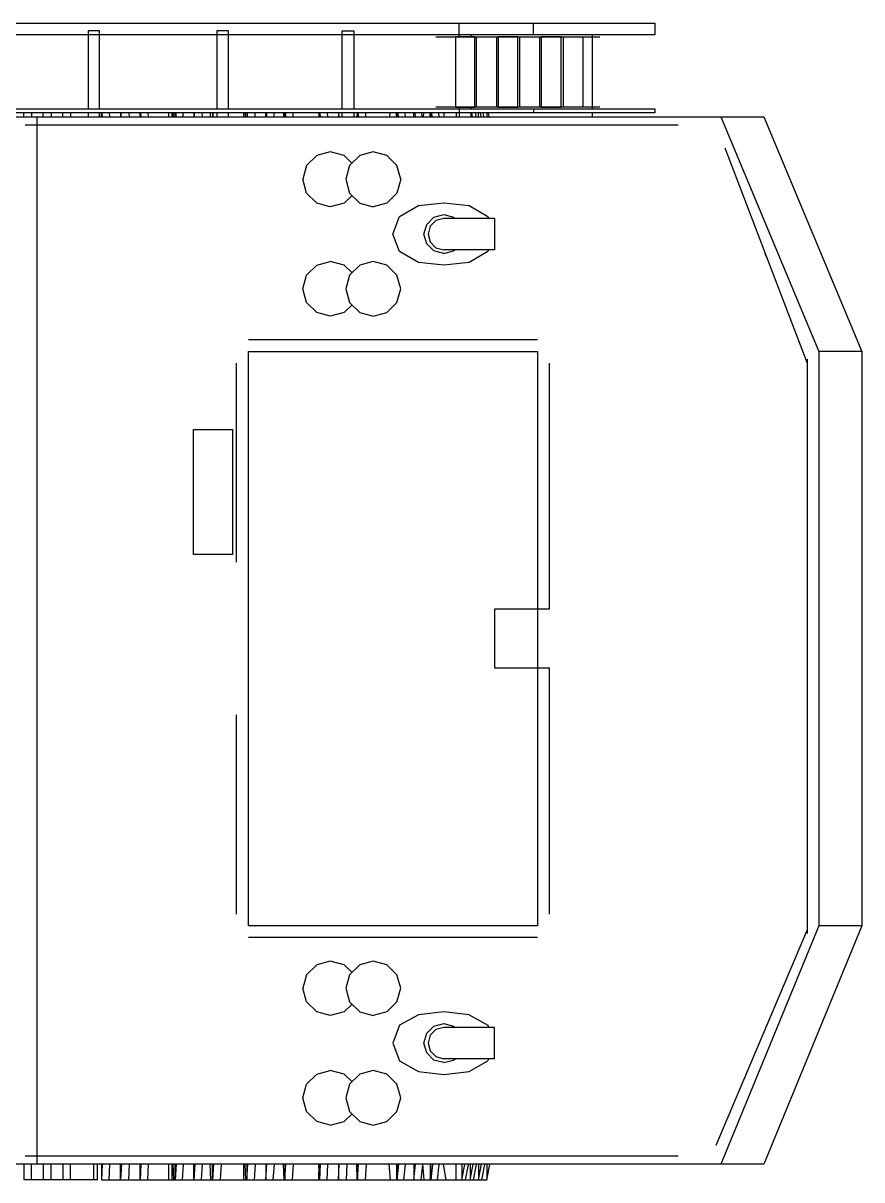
# Model space of a CAD drawing. Extents: x -121210 to 57230, y 84783 to 157800.
# Drawn here: x -54530 to -52384, y 145579 to 148539 of the extents above; entities that cross this region are included whole.
import ezdxf

# ---------------------------------------------------------------- set-up
doc = ezdxf.new("R2010")
doc.units = 0
doc.header["$MEASUREMENT"] = 0
doc.layers.get('0').update_dxf_attribs({"linetype": 'CONTINUOUS'})

# ---------------------------------------------------------------- blocks, each defined once
blk = doc.blocks.new('A$C61386F66')
for p, q in [((7172.3, 2959.8), (8972.7, 2959.8)), ((7172.3, 2959.8), (9472.6, 2959.8)), ((9472.6, 2930.2), (7649.1, 2930.2)), ((7702.3, 2959.8), (8972.7, 2959.8)), ((8052.1, 2940.3), (8022.8, 2940.3)), ((8022.8, 2940.3), (8022.8, 2740.3)), ((8052.1, 2740.3), (8052.1, 2940.3)), ((8382.4, 2940.3), (8352.2, 2940.3)), ((8352.2, 2940.3), (8352.2, 2740.3)), ((8382.4, 2740.3), (8382.4, 2940.3)), ((8672.7, 2740.3), (8672.7, 2940.3)), ((8672.7, 2940.3), (8702.9, 2940.3)), ((8702.9, 2940.3), (8702.9, 2740.3)), ((8972.7, 2924.3), (8972.7, 2959.8)), ((8972.7, 2930.2), (8972.7, 2924.9)), ((9002.9, 2930.2), (9002.9, 2924.3)), ((9162.7, 2930.2), (9162.7, 2959.8)), ((9312.8, 2930.2), (9312.8, 2739.7)), ((9472.6, 2959.8), (9472.6, 2930.2)), ((8912.4, 2924.9), (9332.3, 2924.9)), ((8963, 2924.9), (8963, 2745)), ((9012.7, 2924.9), (8963, 2924.9)), ((9012.7, 2745), (9012.7, 2924.9)), ((9017.1, 2924.9), (9067.7, 2924.9)), ((9017.1, 2745), (9017.1, 2924.9)), ((9067.7, 2924.9), (9067.7, 2745)), ((9072.2, 2924.9), (9072.2, 2745)), ((9122.8, 2924.9), (9072.2, 2924.9)), ((9122.8, 2745), (9122.8, 2924.9)), ((9127.2, 2745), (9127.2, 2924.9)), ((9127.2, 2924.9), (9177.8, 2924.9)), ((9177.8, 2924.9), (9177.8, 2745)), ((9182.3, 2924.9), (9182.3, 2745)), ((9232.9, 2924.9), (9182.3, 2924.9)), ((9232.9, 2745), (9232.9, 2924.9)), ((9239.1, 2924.9), (9288.8, 2924.9)), ((9239.1, 2745), (9239.1, 2924.9)), ((9288.8, 2924.9), (9288.8, 2745)), ((9472.6, 2730.2), (7212.3, 2730.2)), ((7649.1, 2740.3), (9472.6, 2740.3)), ((7858.6, 2720.1), (7858.6, 2729.6)), ((7878.1, 2730.2), (7878.1, 2719.5)), ((7908.3, 2720.1), (7908.3, 2729.6)), ((7928.7, 2730.2), (7928.7, 2720.1)), ((7958, 2720.1), (7958, 2729.6)), ((7978.4, 2730.2), (7978.4, 2720.1)), ((8022.8, 2730.2), (8022.8, 2720.1)), ((8052.1, 2720.1), (8052.1, 2729.6)), ((8057.4, 2719.5), (8057.4, 2730.2)), ((8058.3, 2729.6), (8059.2, 2720.1)), ((8078.7, 2720.1), (8077.9, 2730.2)), ((8108, 2729.6), (8106.3, 2730.2)), ((8106.3, 2730.2), (8106.3, 2719.5)), ((8108, 2720.1), (8108, 2729.6)), ((8127.6, 2730.2), (8128.5, 2720.1)), ((8156, 2719.5), (8156, 2730.2)), ((8156.9, 2729.6), (8157.8, 2720.1)), ((8177.3, 2720.1), (8176.4, 2730.2)), ((8228.8, 2730.2), (8228.8, 2720.1)), ((8238.5, 2720.1), (8238.5, 2730.2)), ((8240.3, 2729.6), (8240.3, 2720.1)), ((8245.7, 2719.5), (8245.7, 2730.2)), ((8247.4, 2729.6), (8247.4, 2720.1)), ((8266.1, 2720.1), (8266.1, 2730.2)), ((8295.4, 2729.6), (8293.6, 2730.2)), ((8293.6, 2730.2), (8293.6, 2719.5)), ((8295.4, 2720.1), (8295.4, 2729.6)), ((8314, 2730.2), (8314.9, 2720.1)), ((8336.2, 2720.1), (8336.2, 2729.6)), ((8343.3, 2729.6), (8341.5, 2730.2)), ((8341.5, 2730.2), (8341.5, 2719.5)), ((8343.3, 2720.1), (8343.3, 2729.6)), ((8352.2, 2730.2), (8352.2, 2720.1)), ((8382.4, 2720.1), (8382.4, 2729.6)), ((8420.5, 2730.2), (8420.5, 2720.1)), ((8425.9, 2720.1), (8425.9, 2729.6)), ((8431.2, 2729.6), (8429.4, 2730.2)), ((8429.4, 2730.2), (8429.4, 2719.5)), ((8431.2, 2720.1), (8431.2, 2729.6)), ((8449.8, 2730.2), (8449.8, 2720.1)), ((8477.4, 2719.5), (8477.4, 2730.2)), ((8479.1, 2729.6), (8479.1, 2720.1)), ((8498.7, 2720.1), (8498.7, 2730.2)), ((8522.6, 2729.6), (8522.6, 2720.1)), ((8526.2, 2719.5), (8526.2, 2730.2)), ((8528, 2729.6), (8528, 2720.1)), ((8547.5, 2720.1), (8547.5, 2730.2)), ((8615, 2730.2), (8613.2, 2729.6)), ((8613.2, 2729.6), (8613.2, 2720.1)), ((8615, 2719.5), (8615, 2730.2)), ((8615.9, 2729.6), (8616.7, 2720.1)), ((8636.3, 2720.1), (8635.4, 2730.2)), ((8664.7, 2729.6), (8663.8, 2730.2)), ((8663.8, 2730.2), (8663.8, 2719.5)), ((8665.6, 2720.1), (8664.7, 2729.6)), ((8672.7, 2720.1), (8672.7, 2730.2)), ((8702.9, 2729.6), (8702.9, 2720.1)), ((8711.7, 2729.6), (8710.8, 2720.1)), ((8712.6, 2730.2), (8711.7, 2729.6)), ((8712.6, 2719.5), (8712.6, 2730.2)), ((8713.5, 2729.6), (8714.4, 2720.1)), ((8733.9, 2720.1), (8733.9, 2730.2)), ((8795.2, 2729.6), (8794.3, 2720.1)), ((8812.1, 2719.5), (8812.1, 2730.2)), ((8813.8, 2730.2), (8813.8, 2719.5)), ((8817.4, 2720.1), (8816.5, 2729.6)), ((8833.4, 2730.2), (8834.2, 2720.1)), ((8856.4, 2719.5), (8856.4, 2730.2)), ((8859.1, 2729.6), (8860, 2720.1)), ((8877.7, 2720.1), (8876.9, 2730.2)), ((8881.3, 2729.6), (8880.4, 2720.1)), ((8898.2, 2719.5), (8898.2, 2730.2)), ((8899.9, 2730.2), (8899.9, 2719.5)), ((8903.5, 2720.1), (8902.6, 2729.6)), ((9332.3, 2745), (8912.4, 2745)), ((8919.5, 2730.2), (8920.4, 2720.1)), ((8932.8, 2720.1), (8934.6, 2729.6)), ((8963, 2745), (9012.7, 2745)), ((8964.7, 2730.2), (8964.7, 2719.5)), ((8972.7, 2744.4), (8972.7, 2739.7)), ((8972.7, 2744.4), (8972.7, 2720.1)), ((9002.9, 2739.7), (9002.9, 2745)), ((9002.9, 2720.1), (9002.9, 2729.6)), ((9006.5, 2720.1), (9004.7, 2729.6)), ((9013.6, 2730.2), (9015.4, 2720.1)), ((9067.7, 2745), (9017.1, 2745)), ((9021.6, 2719.5), (9021.6, 2730.2)), ((9026, 2730.2), (9027.8, 2720.1)), ((9035.8, 2720.1), (9034, 2730.2)), ((9042.9, 2730.2), (9042.9, 2719.5)), ((9049.1, 2720.1), (9047.3, 2730.2)), ((9072.2, 2745), (9122.8, 2745)), ((9177.8, 2745), (9127.2, 2745)), ((9162.7, 2740.3), (9162.7, 2730.2)), ((9182.3, 2745), (9232.9, 2745)), ((9288.8, 2745), (9239.1, 2745)), ((9312.8, 2730.2), (9312.8, 2720.1)), ((9472.6, 2740.3), (9472.6, 2730.2)), ((6132.7, 2720.1), (9752.2, 2720.1)), ((7862.1, 2700), (9532.9, 2700)), ((7892.3, 2720.1), (7892.3, 40.2)), ((8059.2, 2720.1), (8057.4, 2719.5)), ((8157.8, 2720.1), (8156, 2719.5)), ((8240.3, 2720.1), (8238.5, 2720.1)), ((8247.4, 2720.1), (8245.7, 2719.5)), ((8479.1, 2720.1), (8477.4, 2719.5)), ((8528, 2720.1), (8526.2, 2719.5)), ((8616.7, 2720.1), (8615, 2719.5)), ((8714.4, 2720.1), (8712.6, 2719.5)), ((8813.8, 2719.5), (8812.1, 2719.5)), ((8880.4, 2720.1), (8877.7, 2720.1)), ((8899.9, 2719.5), (8898.2, 2719.5)), ((9642.1, 2720.1), (9892.5, 2120)), ((9752.2, 2720.1), (10002.6, 2120)), ((9651.9, 2640.8), (9862.3, 2089.8)), ((8607.9, 2620.7), (8582.1, 2595.3)), ((8642.5, 2630.2), (8607.9, 2620.7)), ((8678, 2620.7), (8642.5, 2630.2)), ((8698.4, 2600.6), (8678, 2620.7)), ((8717.9, 2620.7), (8692.2, 2595.3)), ((8752.6, 2630.2), (8717.9, 2620.7)), ((8787.2, 2620.7), (8752.6, 2630.2)), ((8812.9, 2595.3), (8787.2, 2620.7)), ((8582.1, 2595.3), (8572.4, 2560.3)), ((8692.2, 2595.3), (8682.4, 2560.3)), ((8822.7, 2560.3), (8812.9, 2595.3)), ((8582.1, 2524.8), (8572.4, 2560.3)), ((8682.4, 2560.3), (8692.2, 2524.8)), ((8822.7, 2560.3), (8812.9, 2524.8)), ((8607.9, 2499.4), (8582.1, 2524.8)), ((8698.4, 2518.9), (8678, 2499.4)), ((8692.2, 2524.8), (8717.9, 2499.4)), ((8812.9, 2524.8), (8787.2, 2499.4)), ((8642.5, 2489.9), (8607.9, 2499.4)), ((8678, 2499.4), (8642.5, 2489.9)), ((8717.9, 2499.4), (8752.6, 2489.9)), ((8787.2, 2499.4), (8752.6, 2489.9)), ((8820, 2465.1), (8868, 2492.9)), ((8868, 2492.9), (8932.8, 2500)), ((8932.8, 2500), (8997.6, 2492.9)), ((8997.6, 2492.9), (9045.5, 2465.1)), ((8802.3, 2420.1), (8820, 2465.1)), ((8889.3, 2444.9), (8907.9, 2463.3)), ((8907.9, 2463.3), (8932.8, 2469.8)), ((8932.8, 2460.3), (8912.4, 2455)), ((8932.8, 2469.8), (8957.6, 2463.3)), ((9062.4, 2460.3), (8932.8, 2460.3)), ((8957.6, 2463.3), (8961.2, 2460.3)), ((9045.5, 2465.1), (9047.3, 2460.3)), ((9062.4, 2460.3), (9062.4, 2379.8)), ((8882.2, 2420.1), (8889.3, 2444.9)), ((8898.2, 2440.2), (8892.8, 2420.1)), ((8912.4, 2455), (8898.2, 2440.2)), ((8820, 2375.1), (8802.3, 2420.1)), ((8889.3, 2395.2), (8882.2, 2420.1)), ((8892.8, 2420.1), (8898.2, 2400)), ((8898.2, 2400), (8912.4, 2385.2)), ((8868, 2347.3), (8820, 2375.1)), ((8907.9, 2376.9), (8889.3, 2395.2)), ((8932.8, 2370.4), (8907.9, 2376.9)), ((8912.4, 2385.2), (8932.8, 2379.8)), ((9062.4, 2379.8), (8932.8, 2379.8)), ((8932.8, 2370.4), (8957.6, 2376.9)), ((8957.6, 2376.9), (8961.2, 2379.2)), ((9045.5, 2375.1), (8997.6, 2347.3)), ((9047.3, 2379.2), (9045.5, 2375.1)), ((9762.9, 2351.4), (9754.9, 2370.4)), ((8582.1, 2315.3), (8607.9, 2340.8)), ((8607.9, 2340.8), (8642.5, 2350.2)), ((8678, 2340.8), (8642.5, 2350.2)), ((8698.4, 2320.6), (8678, 2340.8)), ((8717.9, 2340.8), (8692.2, 2315.3)), ((8752.6, 2350.2), (8717.9, 2340.8)), ((8787.2, 2340.8), (8752.6, 2350.2)), ((8812.9, 2315.3), (8787.2, 2340.8)), ((8932.8, 2340.2), (8868, 2347.3)), ((8997.6, 2347.3), (8932.8, 2340.2)), ((8572.4, 2279.8), (8582.1, 2315.3)), ((8692.2, 2315.3), (8682.4, 2279.8)), ((8822.7, 2279.8), (8812.9, 2315.3)), ((8582.1, 2244.9), (8572.4, 2279.8)), ((8682.4, 2279.8), (8692.2, 2244.9)), ((8812.9, 2244.9), (8822.7, 2279.8)), ((8607.9, 2219.4), (8582.1, 2244.9)), ((8698.4, 2239), (8678, 2219.4)), ((8692.2, 2244.9), (8717.9, 2219.4)), ((8787.2, 2219.4), (8812.9, 2244.9)), ((8642.5, 2210), (8607.9, 2219.4)), ((8678, 2219.4), (8642.5, 2210)), ((8717.9, 2219.4), (8752.6, 2210)), ((8752.6, 2210), (8787.2, 2219.4)), ((8433, 2150.2), (9172.5, 2150.2)), ((8433, 649.9), (8433, 2120)), ((8433, 2120), (9172.5, 2120)), ((9172.5, 2120), (9172.5, 649.9)), ((9892.5, 2120), (9892.5, 649.9)), ((10002.6, 2120), (9892.5, 2120)), ((10002.6, 2120), (10002.6, 649.9)), ((8402.8, 1580.2), (8402.8, 2089.8)), ((9202.7, 2089.8), (9202.7, 1460.1)), ((9862.3, 2099.9), (9862.3, 630.3)), ((8292.7, 1600.4), (8292.7, 1920)), ((8292.7, 1920), (8392.1, 1920)), ((8392.1, 1920), (8392.1, 1600.4)), ((8392.1, 1600.4), (8292.7, 1600.4)), ((9062.4, 1460.1), (9062.4, 1310.4)), ((9202.7, 1460.1), (9062.4, 1460.1)), ((9062.4, 1310.4), (9202.7, 1310.4)), ((9202.7, 1310.4), (9202.7, 680)), ((8402.8, 680), (8402.8, 1190.2)), ((9172.5, 649.9), (8433, 649.9)), ((9862.3, 639.8), (9628.8, 87.6)), ((9892.5, 649.9), (9642.1, 40.2)), ((10002.6, 649.9), (9752.2, 40.2)), ((10002.6, 649.9), (9892.5, 649.9)), ((9172.5, 620.3), (8433, 620.3)), ((8607.9, 550.4), (8582.1, 525)), ((8642.5, 559.9), (8607.9, 550.4)), ((8678, 550.4), (8642.5, 559.9)), ((8698.4, 530.3), (8678, 550.4)), ((8717.9, 550.4), (8692.2, 525)), ((8752.6, 559.9), (8717.9, 550.4)), ((8787.2, 550.4), (8752.6, 559.9)), ((8812.9, 525), (8787.2, 550.4)), ((8582.1, 525), (8572.4, 490.1)), ((8692.2, 525), (8682.4, 490.1)), ((8822.7, 490.1), (8812.9, 525)), ((8582.1, 455.1), (8572.4, 490.1)), ((8682.4, 490.1), (8692.2, 455.1)), ((8812.9, 455.1), (8822.7, 490.1)), ((8607.9, 429.7), (8582.1, 455.1)), ((8698.4, 449.2), (8678, 429.7)), ((8692.2, 455.1), (8717.9, 429.7)), ((8812.9, 455.1), (8787.2, 429.7)), ((8642.5, 420.2), (8607.9, 429.7)), ((8678, 429.7), (8642.5, 420.2)), ((8717.9, 429.7), (8752.6, 420.2)), ((8787.2, 429.7), (8752.6, 420.2)), ((8868, 422.6), (8820, 395.4)), ((8932.8, 430.3), (8868, 422.6)), ((8997.6, 422.6), (8932.8, 430.3)), ((8997.6, 422.6), (9045.5, 395.4)), ((8820, 395.4), (8802.3, 349.8)), ((8889.3, 375.2), (8907.9, 393.6)), ((8907.9, 393.6), (8932.8, 400.1)), ((8932.8, 390), (8912.4, 384.7)), ((8932.8, 400.1), (8957.6, 393.6)), ((9062.4, 390), (8932.8, 390)), ((8957.6, 393.6), (8962.1, 390)), ((9045.5, 395.4), (9048.2, 390)), ((9062.4, 310.1), (9062.4, 390)), ((8882.2, 349.8), (8889.3, 375.2)), ((8898.2, 369.9), (8892.8, 349.8)), ((8912.4, 384.7), (8898.2, 369.9)), ((8802.3, 349.8), (8820, 304.8)), ((8889.3, 324.9), (8882.2, 349.8)), ((8892.8, 349.8), (8898.2, 330.3)), ((8898.2, 330.3), (8912.4, 315.5)), ((8820, 304.8), (8868, 277.6)), ((8907.9, 306.6), (8889.3, 324.9)), ((8932.8, 300.1), (8907.9, 306.6)), ((8912.4, 315.5), (8932.8, 310.1)), ((9062.4, 310.1), (8932.8, 310.1)), ((8932.8, 300.1), (8957.6, 306.6)), ((8957.6, 306.6), (8962.1, 310.1)), ((8997.6, 277.6), (9045.5, 304.8)), ((9045.5, 304.8), (9048.2, 310.1)), ((8582.1, 245), (8607.9, 270.5)), ((8607.9, 270.5), (8642.5, 279.9)), ((8678, 270.5), (8642.5, 279.9)), ((8698.4, 250.4), (8678, 270.5)), ((8717.9, 270.5), (8692.2, 245)), ((8752.6, 279.9), (8717.9, 270.5)), ((8787.2, 270.5), (8752.6, 279.9)), ((8812.9, 245), (8787.2, 270.5)), ((8868, 277.6), (8932.8, 269.9)), ((8932.8, 269.9), (8997.6, 277.6)), ((8572.4, 210.1), (8582.1, 245)), ((8692.2, 245), (8682.4, 210.1)), ((8822.7, 210.1), (8812.9, 245)), ((8582.1, 175.2), (8572.4, 210.1)), ((8682.4, 210.1), (8692.2, 175.2)), ((8812.9, 175.2), (8822.7, 210.1)), ((8607.9, 149.7), (8582.1, 175.2)), ((8642.5, 140.3), (8607.9, 149.7)), ((8642.5, 140.3), (8678, 149.7)), ((8678, 149.7), (8698.4, 169.3)), ((8692.2, 175.2), (8717.9, 149.7)), ((8717.9, 149.7), (8752.6, 140.3)), ((8752.6, 140.3), (8787.2, 149.7)), ((8787.2, 149.7), (8812.9, 175.2)), ((9532.9, 60.4), (7862.1, 60.4)), ((9752.2, 40.2), (6132.7, 40.2)), ((7858.6, 40.2), (7858.6, 0)), ((7878.1, 0), (7878.1, 39.7)), ((7908.3, 40.2), (7908.3, 0)), ((7928.7, 0), (7928.7, 40.2)), ((7958, 40.2), (7958, 0)), ((7978.4, 0), (7978.4, 40.2)), ((8037, 39.7), (8037, 0)), ((8046.8, 0), (8046.8, 40.2)), ((8057.4, 40.2), (8057.4, 0)), ((8059.2, 40.2), (8057.4, 0)), ((8077, 0), (8078.7, 39.7)), ((8108.9, 40.2), (8106.3, 0)), ((8106.3, 0), (8106.3, 39.7)), ((8128.5, 39.7), (8126.7, 0)), ((8156, 39.7), (8155.1, 40.2)), ((8155.1, 40.2), (8156, 19.5)), ((8157.8, 40.2), (8156, 0)), ((8156, 0), (8156, 39.7)), ((8175.5, 0), (8177.3, 39.7)), ((8228.8, 39.7), (8228.8, 0)), ((8238.5, 0), (8238.5, 40.2)), ((8239.4, 40.2), (8241.2, 0)), ((8248.3, 40.2), (8245.7, 0)), ((8245.7, 0), (8245.7, 39.7)), ((8264.3, 0), (8267, 39.7)), ((8296.3, 40.2), (8293.6, 0)), ((8293.6, 0), (8293.6, 39.7)), ((8314.9, 39.7), (8312.2, 0)), ((8337.1, 0), (8335.3, 40.2)), ((8344.2, 40.2), (8341.5, 0)), ((8341.5, 0), (8341.5, 39.7)), ((8363.7, 39.7), (8361.1, 0)), ((8420.5, 39.7), (8420.5, 0)), ((8426.8, 0), (8425, 40.2)), ((8429.4, 0), (8432.1, 40.2)), ((8429.4, 39.7), (8429.4, 0)), ((8450.7, 39.7), (8448.1, 0)), ((8477.4, 0), (8480, 40.2)), ((8477.4, 39.7), (8477.4, 0)), ((8496.9, 0), (8499.6, 39.7)), ((8521.7, 40.2), (8523.5, 0)), ((8526.2, 0), (8528.9, 40.2)), ((8526.2, 39.7), (8526.2, 0)), ((8545.7, 0), (8548.4, 39.7)), ((8612.3, 40.2), (8614.1, 0)), ((8615, 39.7), (8616.7, 40.2)), ((8616.7, 40.2), (8615, 0)), ((8615, 0), (8615, 39.7)), ((8634.5, 0), (8636.3, 39.7)), ((8663.8, 0), (8665.6, 40.2)), ((8663.8, 39.7), (8663.8, 0)), ((8685.1, 39.7), (8683.3, 0)), ((8711.7, 0), (8710.8, 40.2)), ((8710.8, 40.2), (8712.6, 39.7)), ((8712.6, 0), (8714.4, 40.2)), ((8712.6, 39.7), (8712.6, 0)), ((8734.8, 39.7), (8732.2, 0)), ((8797, 0), (8793.4, 40.2)), ((8812.1, 39.7), (8812.1, 0)), ((8813.8, 0), (8818.3, 40.2)), ((8813.8, 39.7), (8813.8, 0)), ((8830.7, 0), (8835.1, 39.7)), ((8856.4, 0), (8860.9, 40.2)), ((8856.4, 39.7), (8856.4, 0)), ((8878.6, 39.7), (8874.2, 0)), ((8883.1, 0), (8879.5, 40.2)), ((8898.2, 39.7), (8898.2, 0)), ((8904.4, 40.2), (8899.9, 0)), ((8899.9, 0), (8899.9, 39.7)), ((8916.8, 0), (8921.2, 39.7)), ((8931, 40.2), (8938.1, 0)), ((8964.7, 0), (8964.7, 39.7)), ((8979, 39.7), (8979, 0)), ((8979, 0), (8986.9, 39.7)), ((8995.8, 39.7), (8987.8, 0)), ((9000.3, 0), (9008.2, 39.7)), ((9000.3, 39.7), (9000.3, 0)), ((9009.1, 0), (9017.1, 39.7)), ((9021.6, 0), (9029.6, 40.2)), ((9021.6, 39.7), (9021.6, 0)), ((9037.5, 39.7), (9029.6, 0)), ((9042.9, 0), (9050.9, 39.7)), ((9042.9, 39.7), (9042.9, 0)), ((8613.2, 0), (8613.2, 19.5)), ((8898.2, 0), (8899.9, 17.8)), ((8046.8, 0), (7858.6, 0)), ((8057.4, 0), (9042.9, 0)), ((8523.5, 0), (8526.2, 0)), ((8614.1, 0), (8615, 0)), ((8812.1, 0), (8813.8, 0))]:
    blk.add_line(p, q)

msp = doc.modelspace()

# ---------------------------------------------------------------- block references
msp.add_blockref('A$C61386F66', (-62386.4, 145579.3))

doc.saveas('drawing.dxf')
